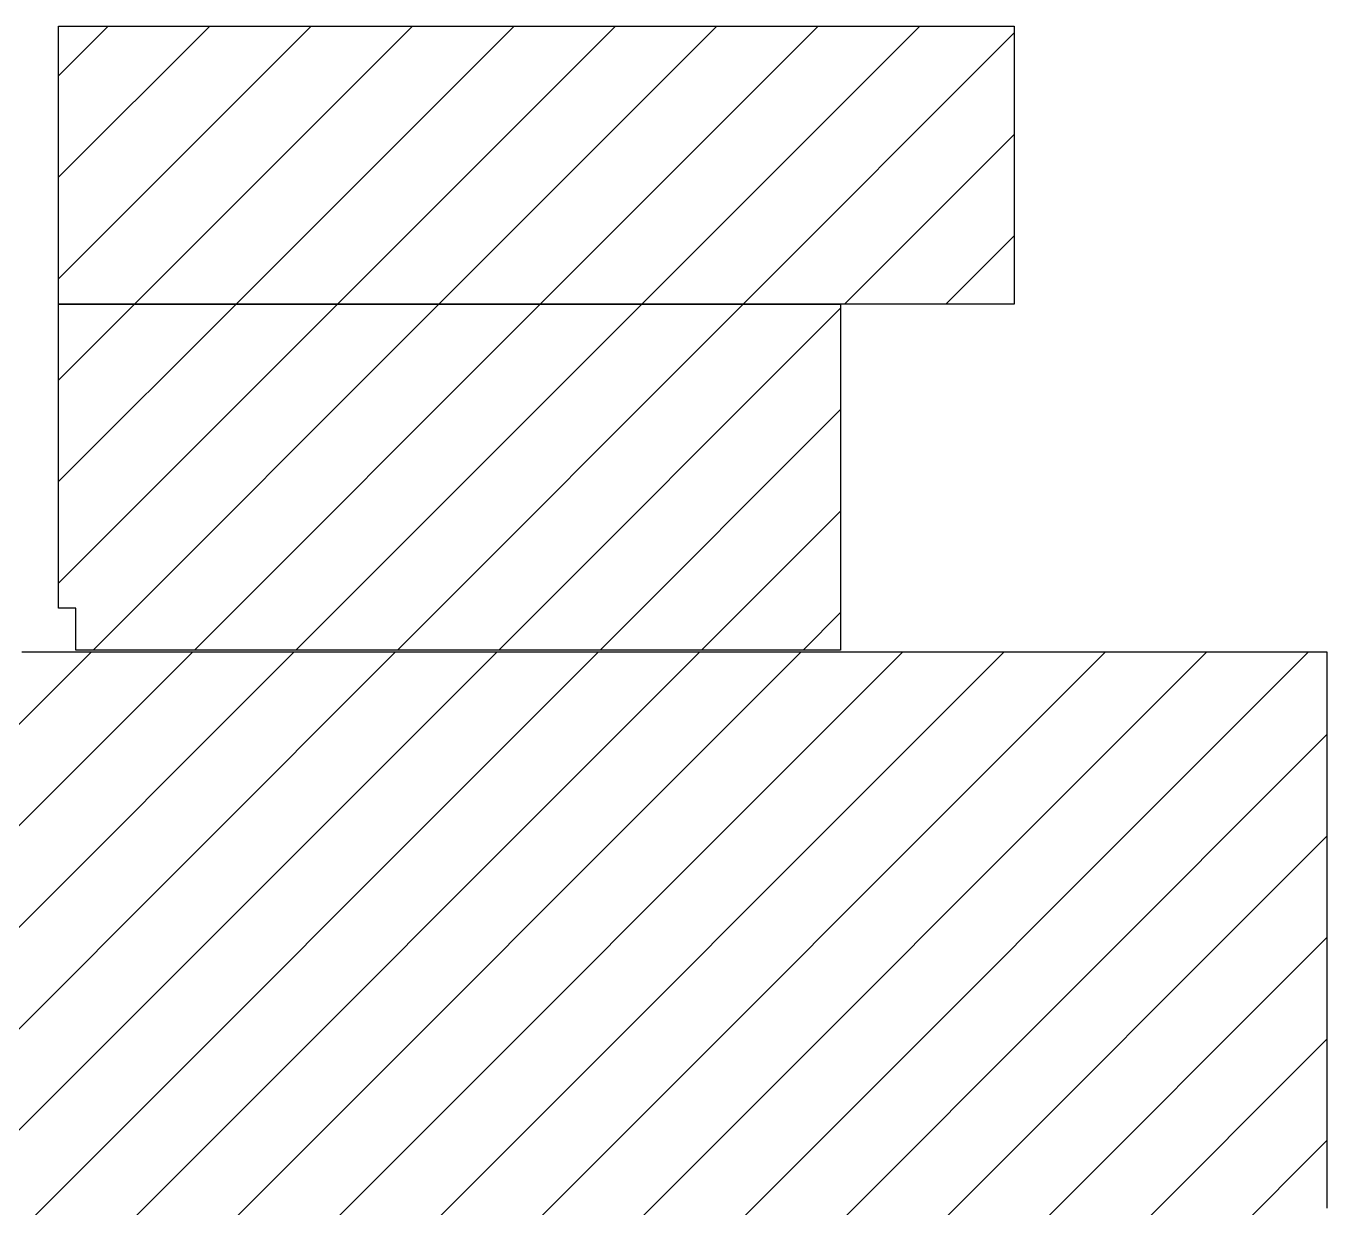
# Model space of a CAD drawing. Header units: millimetres. Extents: x 8 to 412, y 8 to 289.
# Drawn here: x 109.56 to 147, y 183 to 217 of the extents above; entities that cross this region are included whole.
import ezdxf

# ---------------------------------------------------------------- set-up
doc = ezdxf.new("R2010")
doc.units = ezdxf.units.MM
for name, color, linetype in [('BUSHING', 5, 'Continuous'), ('HOUSING', 8, 'Continuous'), ('SECTION', 8, 'Continuous'), ('SHAFT', 3, 'Continuous')]:
    doc.layers.add(name, color=color, linetype=linetype)

msp = doc.modelspace()

# ---------------------------------------------------------------- hatches: boundary and pattern name
at = {"layer": 'SECTION'}
h = msp.add_hatch(dxfattribs=at)
h.set_pattern_fill('ANSI31', color=8, scale=0.65)
h.paths.add_polyline_path([(110.5, 217), (110.68, 217), (110.859, 217), (111.039, 217), (111.219, 217), (111.399, 217), (111.578, 217), (111.758, 217), (111.938, 217), (112.118, 217), (112.297, 217), (112.477, 217), (112.657, 217), (112.837, 217), (113.016, 217), (113.196, 217), (113.376, 217), (113.556, 217), (113.735, 217), (113.915, 217), (114.095, 217), (114.275, 217), (114.454, 217), (114.634, 217), (114.814, 217), (114.993, 217), (115.173, 217), (115.353, 217), (115.533, 217), (115.712, 217), (115.892, 217), (116.072, 217), (116.252, 217), (116.431, 217), (116.611, 217), (116.791, 217), (116.971, 217), (117.15, 217), (117.33, 217), (117.51, 217), (117.69, 217), (117.869, 217), (118.049, 217), (118.229, 217), (118.408, 217), (118.588, 217), (118.768, 217), (118.948, 217), (119.127, 217), (119.307, 217), (119.487, 217), (119.667, 217), (119.846, 217), (120.026, 217), (120.206, 217), (120.386, 217), (120.565, 217), (120.745, 217), (120.925, 217), (121.105, 217), (121.284, 217), (121.464, 217), (121.644, 217), (121.824, 217), (122.003, 217), (122.183, 217), (122.363, 217), (122.542, 217), (122.722, 217), (122.902, 217), (123.082, 217), (123.261, 217), (123.441, 217), (123.621, 217), (123.801, 217), (123.98, 217), (124.16, 217), (124.34, 217), (124.52, 217), (124.699, 217), (124.879, 217), (125.059, 217), (125.239, 217), (125.418, 217), (125.598, 217), (125.778, 217), (125.958, 217), (126.137, 217), (126.317, 217), (126.497, 217), (126.676, 217), (126.856, 217), (127.036, 217), (127.216, 217), (127.395, 217), (127.575, 217), (127.755, 217), (127.935, 217), (128.114, 217), (128.294, 217), (128.474, 217), (128.654, 217), (128.833, 217), (129.013, 217), (129.193, 217), (129.373, 217), (129.552, 217), (129.732, 217), (129.912, 217), (130.092, 217), (130.271, 217), (130.451, 217), (130.631, 217), (130.81, 217), (130.99, 217), (131.17, 217), (131.35, 217), (131.529, 217), (131.709, 217), (131.889, 217), (132.069, 217), (132.248, 217), (132.428, 217), (132.608, 217), (132.788, 217), (132.967, 217), (133.147, 217), (133.327, 217), (133.507, 217), (133.686, 217), (133.866, 217), (134.046, 217), (134.225, 217), (134.405, 217), (134.585, 217), (134.765, 217), (134.944, 217), (135.124, 217), (135.304, 217), (135.484, 217), (135.663, 217), (135.843, 217), (136.023, 217), (136.203, 217), (136.382, 217), (136.562, 217), (136.742, 217), (136.922, 217), (137.101, 217), (137.281, 217), (137.461, 217), (137.641, 217), (137.82, 217), (138, 217), (138, 216.822), (138, 216.644), (138, 216.467), (138, 216.289), (138, 216.111), (138, 215.933), (138, 215.756), (138, 215.578), (138, 215.4), (138, 215.222), (138, 215.044), (138, 214.867), (138, 214.689), (138, 214.511), (138, 214.333), (138, 214.156), (138, 213.978), (138, 213.8), (138, 213.622), (138, 213.444), (138, 213.267), (138, 213.089), (138, 212.911), (138, 212.733), (138, 212.556), (138, 212.378), (138, 212.2), (138, 212.022), (138, 211.844), (138, 211.667), (138, 211.489), (138, 211.311), (138, 211.133), (138, 210.956), (138, 210.778), (138, 210.6), (138, 210.422), (138, 210.244), (138, 210.067), (138, 209.889), (138, 209.711), (138, 209.533), (138, 209.356), (138, 209.178), (138, 209), (137.82, 209), (137.641, 209), (137.461, 209), (137.281, 209), (137.101, 209), (136.922, 209), (136.742, 209), (136.562, 209), (136.382, 209), (136.203, 209), (136.023, 209), (135.843, 209), (135.663, 209), (135.484, 209), (135.304, 209), (135.124, 209), (134.944, 209), (134.765, 209), (134.585, 209), (134.405, 209), (134.225, 209), (134.046, 209), (133.866, 209), (133.686, 209), (133.507, 209), (133.327, 209), (133.147, 209), (132.967, 209), (132.788, 209), (132.608, 209), (132.428, 209), (132.248, 209), (132.069, 209), (131.889, 209), (131.709, 209), (131.529, 209), (131.35, 209), (131.17, 209), (130.99, 209), (130.81, 209), (130.631, 209), (130.451, 209), (130.271, 209), (130.092, 209), (129.912, 209), (129.732, 209), (129.552, 209), (129.373, 209), (129.193, 209), (129.013, 209), (128.833, 209), (128.654, 209), (128.474, 209), (128.294, 209), (128.114, 209), (127.935, 209), (127.755, 209), (127.575, 209), (127.395, 209), (127.216, 209), (127.036, 209), (126.856, 209), (126.676, 209), (126.497, 209), (126.317, 209), (126.137, 209), (125.958, 209), (125.778, 209), (125.598, 209), (125.418, 209), (125.239, 209), (125.059, 209), (124.879, 209), (124.699, 209), (124.52, 209), (124.34, 209), (124.16, 209), (123.98, 209), (123.801, 209), (123.621, 209), (123.441, 209), (123.261, 209), (123.082, 209), (122.902, 209), (122.722, 209), (122.542, 209), (122.363, 209), (122.183, 209), (122.003, 209), (121.824, 209), (121.644, 209), (121.464, 209), (121.284, 209), (121.105, 209), (120.925, 209), (120.745, 209), (120.565, 209), (120.386, 209), (120.206, 209), (120.026, 209), (119.846, 209), (119.667, 209), (119.487, 209), (119.307, 209), (119.127, 209), (118.948, 209), (118.768, 209), (118.588, 209), (118.408, 209), (118.229, 209), (118.049, 209), (117.869, 209), (117.69, 209), (117.51, 209), (117.33, 209), (117.15, 209), (116.971, 209), (116.791, 209), (116.611, 209), (116.431, 209), (116.252, 209), (116.072, 209), (115.892, 209), (115.712, 209), (115.533, 209), (115.353, 209), (115.173, 209), (114.993, 209), (114.814, 209), (114.634, 209), (114.454, 209), (114.275, 209), (114.095, 209), (113.915, 209), (113.735, 209), (113.556, 209), (113.376, 209), (113.196, 209), (113.016, 209), (112.837, 209), (112.657, 209), (112.477, 209), (112.297, 209), (112.118, 209), (111.938, 209), (111.758, 209), (111.578, 209), (111.399, 209), (111.219, 209), (111.039, 209), (110.859, 209), (110.68, 209), (110.5, 209), (110.5, 209.178), (110.5, 209.356), (110.5, 209.533), (110.5, 209.711), (110.5, 209.889), (110.5, 210.067), (110.5, 210.244), (110.5, 210.422), (110.5, 210.6), (110.5, 210.778), (110.5, 210.956), (110.5, 211.133), (110.5, 211.311), (110.5, 211.489), (110.5, 211.667), (110.5, 211.844), (110.5, 212.022), (110.5, 212.2), (110.5, 212.378), (110.5, 212.556), (110.5, 212.733), (110.5, 212.911), (110.5, 213.089), (110.5, 213.267), (110.5, 213.444), (110.5, 213.622), (110.5, 213.8), (110.5, 213.978), (110.5, 214.156), (110.5, 214.333), (110.5, 214.511), (110.5, 214.689), (110.5, 214.867), (110.5, 215.044), (110.5, 215.222), (110.5, 215.4), (110.5, 215.578), (110.5, 215.756), (110.5, 215.933), (110.5, 216.111), (110.5, 216.289), (110.5, 216.467), (110.5, 216.644), (110.5, 216.822)])
h = msp.add_hatch(dxfattribs=at)
h.set_pattern_fill('ANSI31', color=5, scale=0.65)
h.paths.add_polyline_path([(110.5, 209), (110.68, 209), (110.86, 209), (111.04, 209), (111.22, 209), (111.4, 209), (111.58, 209), (111.76, 209), (111.94, 209), (112.12, 209), (112.3, 209), (112.48, 209), (112.66, 209), (112.84, 209), (113.02, 209), (113.2, 209), (113.38, 209), (113.56, 209), (113.74, 209), (113.92, 209), (114.1, 209), (114.28, 209), (114.46, 209), (114.64, 209), (114.82, 209), (115, 209), (115.18, 209), (115.36, 209), (115.54, 209), (115.72, 209), (115.9, 209), (116.08, 209), (116.26, 209), (116.44, 209), (116.62, 209), (116.8, 209), (116.98, 209), (117.16, 209), (117.34, 209), (117.52, 209), (117.7, 209), (117.88, 209), (118.06, 209), (118.24, 209), (118.42, 209), (118.6, 209), (118.78, 209), (118.96, 209), (119.14, 209), (119.32, 209), (119.5, 209), (119.68, 209), (119.86, 209), (120.04, 209), (120.22, 209), (120.4, 209), (120.58, 209), (120.76, 209), (120.94, 209), (121.12, 209), (121.3, 209), (121.48, 209), (121.66, 209), (121.84, 209), (122.02, 209), (122.2, 209), (122.38, 209), (122.56, 209), (122.74, 209), (122.92, 209), (123.1, 209), (123.28, 209), (123.46, 209), (123.64, 209), (123.82, 209), (124, 209), (124.18, 209), (124.36, 209), (124.54, 209), (124.72, 209), (124.9, 209), (125.08, 209), (125.26, 209), (125.44, 209), (125.62, 209), (125.8, 209), (125.98, 209), (126.16, 209), (126.34, 209), (126.52, 209), (126.7, 209), (126.88, 209), (127.06, 209), (127.24, 209), (127.42, 209), (127.6, 209), (127.78, 209), (127.96, 209), (128.14, 209), (128.32, 209), (128.5, 209), (128.68, 209), (128.86, 209), (129.04, 209), (129.22, 209), (129.4, 209), (129.58, 209), (129.76, 209), (129.94, 209), (130.12, 209), (130.3, 209), (130.48, 209), (130.66, 209), (130.84, 209), (131.02, 209), (131.2, 209), (131.38, 209), (131.56, 209), (131.74, 209), (131.92, 209), (132.1, 209), (132.28, 209), (132.46, 209), (132.64, 209), (132.82, 209), (133, 209), (133, 208.822), (133, 208.645), (133, 208.467), (133, 208.289), (133, 208.112), (133, 207.934), (133, 207.756), (133, 207.579), (133, 207.401), (133, 207.223), (133, 207.046), (133, 206.868), (133, 206.69), (133, 206.512), (133, 206.335), (133, 206.157), (133, 205.979), (133, 205.802), (133, 205.624), (133, 205.446), (133, 205.269), (133, 205.091), (133, 204.913), (133, 204.736), (133, 204.558), (133, 204.38), (133, 204.203), (133, 204.025), (133, 203.847), (133, 203.67), (133, 203.492), (133, 203.314), (133, 203.137), (133, 202.959), (133, 202.781), (133, 202.604), (133, 202.426), (133, 202.248), (133, 202.071), (133, 201.893), (133, 201.715), (133, 201.537), (133, 201.36), (133, 201.182), (133, 201.004), (133, 200.827), (133, 200.649), (133, 200.471), (133, 200.294), (133, 200.116), (133, 199.938), (133, 199.761), (133, 199.583), (133, 199.405), (133, 199.228), (133, 199.05), (132.821, 199.05), (132.642, 199.05), (132.463, 199.05), (132.285, 199.05), (132.106, 199.05), (131.927, 199.05), (131.748, 199.05), (131.569, 199.05), (131.39, 199.05), (131.211, 199.05), (131.033, 199.05), (130.854, 199.05), (130.675, 199.05), (130.496, 199.05), (130.317, 199.05), (130.138, 199.05), (129.959, 199.05), (129.78, 199.05), (129.602, 199.05), (129.423, 199.05), (129.244, 199.05), (129.065, 199.05), (128.886, 199.05), (128.707, 199.05), (128.528, 199.05), (128.35, 199.05), (128.171, 199.05), (127.992, 199.05), (127.813, 199.05), (127.634, 199.05), (127.455, 199.05), (127.276, 199.05), (127.098, 199.05), (126.919, 199.05), (126.74, 199.05), (126.561, 199.05), (126.382, 199.05), (126.203, 199.05), (126.024, 199.05), (125.846, 199.05), (125.667, 199.05), (125.488, 199.05), (125.309, 199.05), (125.13, 199.05), (124.951, 199.05), (124.772, 199.05), (124.593, 199.05), (124.415, 199.05), (124.236, 199.05), (124.057, 199.05), (123.878, 199.05), (123.699, 199.05), (123.52, 199.05), (123.341, 199.05), (123.163, 199.05), (122.984, 199.05), (122.805, 199.05), (122.626, 199.05), (122.447, 199.05), (122.268, 199.05), (122.089, 199.05), (121.911, 199.05), (121.732, 199.05), (121.553, 199.05), (121.374, 199.05), (121.195, 199.05), (121.016, 199.05), (120.837, 199.05), (120.659, 199.05), (120.48, 199.05), (120.301, 199.05), (120.122, 199.05), (119.943, 199.05), (119.764, 199.05), (119.585, 199.05), (119.407, 199.05), (119.228, 199.05), (119.049, 199.05), (118.87, 199.05), (118.691, 199.05), (118.512, 199.05), (118.333, 199.05), (118.154, 199.05), (117.976, 199.05), (117.797, 199.05), (117.618, 199.05), (117.439, 199.05), (117.26, 199.05), (117.081, 199.05), (116.902, 199.05), (116.724, 199.05), (116.545, 199.05), (116.366, 199.05), (116.187, 199.05), (116.008, 199.05), (115.829, 199.05), (115.65, 199.05), (115.472, 199.05), (115.293, 199.05), (115.114, 199.05), (114.935, 199.05), (114.756, 199.05), (114.577, 199.05), (114.398, 199.05), (114.22, 199.05), (114.041, 199.05), (113.862, 199.05), (113.683, 199.05), (113.504, 199.05), (113.325, 199.05), (113.146, 199.05), (112.967, 199.05), (112.789, 199.05), (112.61, 199.05), (112.431, 199.05), (112.252, 199.05), (112.073, 199.05), (111.894, 199.05), (111.715, 199.05), (111.537, 199.05), (111.358, 199.05), (111.179, 199.05), (111, 199.05), (111, 199.221), (111, 199.393), (111, 199.564), (111, 199.736), (111, 199.907), (111, 200.079), (111, 200.25), (110.833, 200.25), (110.667, 200.25), (110.5, 200.25), (110.5, 200.429), (110.5, 200.607), (110.5, 200.786), (110.5, 200.964), (110.5, 201.143), (110.5, 201.321), (110.5, 201.5), (110.5, 201.679), (110.5, 201.857), (110.5, 202.036), (110.5, 202.214), (110.5, 202.393), (110.5, 202.571), (110.5, 202.75), (110.5, 202.929), (110.5, 203.107), (110.5, 203.286), (110.5, 203.464), (110.5, 203.643), (110.5, 203.821), (110.5, 204), (110.5, 204.179), (110.5, 204.357), (110.5, 204.536), (110.5, 204.714), (110.5, 204.893), (110.5, 205.071), (110.5, 205.25), (110.5, 205.429), (110.5, 205.607), (110.5, 205.786), (110.5, 205.964), (110.5, 206.143), (110.5, 206.321), (110.5, 206.5), (110.5, 206.679), (110.5, 206.857), (110.5, 207.036), (110.5, 207.214), (110.5, 207.393), (110.5, 207.571), (110.5, 207.75), (110.5, 207.929), (110.5, 208.107), (110.5, 208.286), (110.5, 208.464), (110.5, 208.643), (110.5, 208.821)])
h = msp.add_hatch(dxfattribs=at)
h.set_pattern_fill('ANSI31', color=3, scale=0.65)
h.paths.add_polyline_path([(69, 199), (69.18, 199), (69.359, 199), (69.539, 199), (69.719, 199), (69.899, 199), (70.078, 199), (70.258, 199), (70.438, 199), (70.618, 199), (70.797, 199), (70.977, 199), (71.157, 199), (71.336, 199), (71.516, 199), (71.696, 199), (71.876, 199), (72.055, 199), (72.235, 199), (72.415, 199), (72.594, 199), (72.774, 199), (72.954, 199), (73.134, 199), (73.313, 199), (73.493, 199), (73.673, 199), (73.853, 199), (74.032, 199), (74.212, 199), (74.392, 199), (74.571, 199), (74.751, 199), (74.931, 199), (75.111, 199), (75.29, 199), (75.47, 199), (75.65, 199), (75.829, 199), (76.009, 199), (76.189, 199), (76.369, 199), (76.548, 199), (76.728, 199), (76.908, 199), (77.088, 199), (77.267, 199), (77.447, 199), (77.627, 199), (77.806, 199), (77.986, 199), (78.166, 199), (78.346, 199), (78.525, 199), (78.705, 199), (78.885, 199), (79.065, 199), (79.244, 199), (79.424, 199), (79.604, 199), (79.783, 199), (79.963, 199), (80.143, 199), (80.323, 199), (80.502, 199), (80.682, 199), (80.862, 199), (81.041, 199), (81.221, 199), (81.401, 199), (81.581, 199), (81.76, 199), (81.94, 199), (82.12, 199), (82.3, 199), (82.479, 199), (82.659, 199), (82.839, 199), (83.018, 199), (83.198, 199), (83.378, 199), (83.558, 199), (83.737, 199), (83.917, 199), (84.097, 199), (84.276, 199), (84.456, 199), (84.636, 199), (84.816, 199), (84.995, 199), (85.175, 199), (85.355, 199), (85.535, 199), (85.714, 199), (85.894, 199), (86.074, 199), (86.253, 199), (86.433, 199), (86.613, 199), (86.793, 199), (86.972, 199), (87.152, 199), (87.332, 199), (87.512, 199), (87.691, 199), (87.871, 199), (88.051, 199), (88.23, 199), (88.41, 199), (88.59, 199), (88.77, 199), (88.949, 199), (89.129, 199), (89.309, 199), (89.488, 199), (89.668, 199), (89.848, 199), (90.028, 199), (90.207, 199), (90.387, 199), (90.567, 199), (90.747, 199), (90.926, 199), (91.106, 199), (91.286, 199), (91.465, 199), (91.645, 199), (91.825, 199), (92.005, 199), (92.184, 199), (92.364, 199), (92.544, 199), (92.724, 199), (92.903, 199), (93.083, 199), (93.263, 199), (93.442, 199), (93.622, 199), (93.802, 199), (93.982, 199), (94.161, 199), (94.341, 199), (94.521, 199), (94.7, 199), (94.88, 199), (95.06, 199), (95.24, 199), (95.419, 199), (95.599, 199), (95.779, 199), (95.959, 199), (96.138, 199), (96.318, 199), (96.498, 199), (96.677, 199), (96.857, 199), (97.037, 199), (97.217, 199), (97.396, 199), (97.576, 199), (97.756, 199), (97.935, 199), (98.115, 199), (98.295, 199), (98.475, 199), (98.654, 199), (98.834, 199), (99.014, 199), (99.194, 199), (99.373, 199), (99.553, 199), (99.733, 199), (99.912, 199), (100.092, 199), (100.272, 199), (100.452, 199), (100.631, 199), (100.811, 199), (100.991, 199), (101.171, 199), (101.35, 199), (101.53, 199), (101.71, 199), (101.889, 199), (102.069, 199), (102.249, 199), (102.429, 199), (102.608, 199), (102.788, 199), (102.968, 199), (103.147, 199), (103.327, 199), (103.507, 199), (103.687, 199), (103.866, 199), (104.046, 199), (104.226, 199), (104.406, 199), (104.585, 199), (104.765, 199), (104.945, 199), (105.124, 199), (105.304, 199), (105.484, 199), (105.664, 199), (105.843, 199), (106.023, 199), (106.203, 199), (106.382, 199), (106.562, 199), (106.742, 199), (106.922, 199), (107.101, 199), (107.281, 199), (107.461, 199), (107.641, 199), (107.82, 199), (108, 199), (108.18, 199), (108.359, 199), (108.539, 199), (108.719, 199), (108.899, 199), (109.078, 199), (109.258, 199), (109.438, 199), (109.618, 199), (109.797, 199), (109.977, 199), (110.157, 199), (110.336, 199), (110.516, 199), (110.696, 199), (110.876, 199), (111.055, 199), (111.235, 199), (111.415, 199), (111.594, 199), (111.774, 199), (111.954, 199), (112.134, 199), (112.313, 199), (112.493, 199), (112.673, 199), (112.853, 199), (113.032, 199), (113.212, 199), (113.392, 199), (113.571, 199), (113.751, 199), (113.931, 199), (114.111, 199), (114.29, 199), (114.47, 199), (114.65, 199), (114.829, 199), (115.009, 199), (115.189, 199), (115.369, 199), (115.548, 199), (115.728, 199), (115.908, 199), (116.088, 199), (116.267, 199), (116.447, 199), (116.627, 199), (116.806, 199), (116.986, 199), (117.166, 199), (117.346, 199), (117.525, 199), (117.705, 199), (117.885, 199), (118.065, 199), (118.244, 199), (118.424, 199), (118.604, 199), (118.783, 199), (118.963, 199), (119.143, 199), (119.323, 199), (119.502, 199), (119.682, 199), (119.862, 199), (120.041, 199), (120.221, 199), (120.401, 199), (120.581, 199), (120.76, 199), (120.94, 199), (121.12, 199), (121.3, 199), (121.479, 199), (121.659, 199), (121.839, 199), (122.018, 199), (122.198, 199), (122.378, 199), (122.558, 199), (122.737, 199), (122.917, 199), (123.097, 199), (123.276, 199), (123.456, 199), (123.636, 199), (123.816, 199), (123.995, 199), (124.175, 199), (124.355, 199), (124.535, 199), (124.714, 199), (124.894, 199), (125.074, 199), (125.253, 199), (125.433, 199), (125.613, 199), (125.793, 199), (125.972, 199), (126.152, 199), (126.332, 199), (126.512, 199), (126.691, 199), (126.871, 199), (127.051, 199), (127.23, 199), (127.41, 199), (127.59, 199), (127.77, 199), (127.949, 199), (128.129, 199), (128.309, 199), (128.488, 199), (128.668, 199), (128.848, 199), (129.028, 199), (129.207, 199), (129.387, 199), (129.567, 199), (129.747, 199), (129.926, 199), (130.106, 199), (130.286, 199), (130.465, 199), (130.645, 199), (130.825, 199), (131.005, 199), (131.184, 199), (131.364, 199), (131.544, 199), (131.724, 199), (131.903, 199), (132.083, 199), (132.263, 199), (132.442, 199), (132.622, 199), (132.802, 199), (132.982, 199), (133.161, 199), (133.341, 199), (133.521, 199), (133.7, 199), (133.88, 199), (134.06, 199), (134.24, 199), (134.419, 199), (134.599, 199), (134.779, 199), (134.959, 199), (135.138, 199), (135.318, 199), (135.498, 199), (135.677, 199), (135.857, 199), (136.037, 199), (136.217, 199), (136.396, 199), (136.576, 199), (136.756, 199), (136.935, 199), (137.115, 199), (137.295, 199), (137.475, 199), (137.654, 199), (137.834, 199), (138.014, 199), (138.194, 199), (138.373, 199), (138.553, 199), (138.733, 199), (138.912, 199), (139.092, 199), (139.272, 199), (139.452, 199), (139.631, 199), (139.811, 199), (139.991, 199), (140.171, 199), (140.35, 199), (140.53, 199), (140.71, 199), (140.889, 199), (141.069, 199), (141.249, 199), (141.429, 199), (141.608, 199), (141.788, 199), (141.968, 199), (142.147, 199), (142.327, 199), (142.507, 199), (142.687, 199), (142.866, 199), (143.046, 199), (143.226, 199), (143.406, 199), (143.585, 199), (143.765, 199), (143.945, 199), (144.124, 199), (144.304, 199), (144.484, 199), (144.664, 199), (144.843, 199), (145.023, 199), (145.203, 199), (145.382, 199), (145.562, 199), (145.742, 199), (145.922, 199), (146.101, 199), (146.281, 199), (146.461, 199), (146.641, 199), (146.82, 199), (147, 199), (147, 198.82), (147, 198.64), (147, 198.46), (147, 198.281), (147, 198.101), (147, 197.921), (147, 197.741), (147, 197.561), (147, 197.381), (147, 197.201), (147, 197.022), (147, 196.842), (147, 196.662), (147, 196.482), (147, 196.302), (147, 196.122), (147, 195.942), (147, 195.763), (147, 195.583), (147, 195.403), (147, 195.223), (147, 195.043), (147, 194.863), (147, 194.683), (147, 194.504), (147, 194.324), (147, 194.144), (147, 193.964), (147, 193.784), (147, 193.604), (147, 193.424), (147, 193.245), (147, 193.065), (147, 192.885), (147, 192.705), (147, 192.525), (147, 192.345), (147, 192.165), (147, 191.986), (147, 191.806), (147, 191.626), (147, 191.446), (147, 191.266), (147, 191.086), (147, 190.906), (147, 190.727), (147, 190.547), (147, 190.367), (147, 190.187), (147, 190.007), (147, 189.827), (147, 189.647), (147, 189.468), (147, 189.288), (147, 189.108), (147, 188.928), (147, 188.748), (147, 188.568), (147, 188.388), (147, 188.209), (147, 188.029), (147, 187.849), (147, 187.669), (147, 187.489), (147, 187.309), (147, 187.129), (147, 186.95), (147, 186.77), (147, 186.59), (147, 186.41), (147, 186.23), (147, 186.05), (147, 185.871), (147, 185.691), (147, 185.511), (147, 185.331), (147, 185.151), (147, 184.971), (147, 184.791), (147, 184.612), (147, 184.432), (147, 184.252), (147, 184.072), (147, 183.892), (147, 183.712), (147, 183.532), (147, 183.353), (147, 183.173), (147, 182.993), (147, 182.813), (147, 182.633), (147, 182.453), (147, 182.273), (147, 182.094), (147, 181.914), (147, 181.734), (147, 181.554), (147, 181.374), (147, 181.194), (147, 181.014), (147, 180.835), (147, 180.655), (147, 180.475), (147, 180.295), (147, 180.115), (147, 179.935), (147, 179.755), (147, 179.576), (147, 179.396), (147, 179.216), (147, 179.036), (147, 178.856), (147, 178.676), (147, 178.496), (147, 178.317), (147, 178.137), (147, 177.957), (147, 177.777), (147, 177.597), (147, 177.417), (147, 177.237), (147, 177.058), (147, 176.878), (147, 176.698), (147, 176.518), (147, 176.338), (147, 176.158), (147, 175.978), (147, 175.799), (147, 175.619), (147, 175.439), (147, 175.259), (147, 175.079), (147, 174.899), (147, 174.719), (147, 174.54), (147, 174.36), (147, 174.18), (147, 174), (147, 173.82), (147, 173.64), (147, 173.46), (147, 173.281), (147, 173.101), (147, 172.921), (147, 172.741), (147, 172.561), (147, 172.381), (147, 172.201), (147, 172.022), (147, 171.842), (147, 171.662), (147, 171.482), (147, 171.302), (147, 171.122), (147, 170.942), (147, 170.763), (147, 170.583), (147, 170.403), (147, 170.223), (147, 170.043), (147, 169.863), (147, 169.683), (147, 169.504), (147, 169.324), (147, 169.144), (147, 168.964), (147, 168.784), (147, 168.604), (147, 168.424), (147, 168.245), (147, 168.065), (147, 167.885), (147, 167.705), (147, 167.525), (147, 167.345), (147, 167.165), (147, 166.986), (147, 166.806), (147, 166.626), (147, 166.446), (147, 166.266), (147, 166.086), (147, 165.906), (147, 165.727), (147, 165.547), (147, 165.367), (147, 165.187), (147, 165.007), (147, 164.827), (147, 164.647), (147, 164.468), (147, 164.288), (147, 164.108), (147, 163.928), (147, 163.748), (147, 163.568), (147, 163.388), (147, 163.209), (147, 163.029), (147, 162.849), (147, 162.669), (147, 162.489), (147, 162.309), (147, 162.129), (147, 161.95), (147, 161.77), (147, 161.59), (147, 161.41), (147, 161.23), (147, 161.05), (147, 160.871), (147, 160.691), (147, 160.511), (147, 160.331), (147, 160.151), (147, 159.971), (147, 159.791), (147, 159.612), (147, 159.432), (147, 159.252), (147, 159.072), (147, 158.892), (147, 158.712), (147, 158.532), (147, 158.353), (147, 158.173), (147, 157.993), (147, 157.813), (147, 157.633), (147, 157.453), (147, 157.273), (147, 157.094), (147, 156.914), (147, 156.734), (147, 156.554), (147, 156.374), (147, 156.194), (147, 156.014), (147, 155.835), (147, 155.655), (147, 155.475), (147, 155.295), (147, 155.115), (147, 154.935), (147, 154.755), (147, 154.576), (147, 154.396), (147, 154.216), (147, 154.036), (147, 153.856), (147, 153.676), (147, 153.496), (147, 153.317), (147, 153.137), (147, 152.957), (147, 152.777), (147, 152.597), (147, 152.417), (147, 152.237), (147, 152.058), (147, 151.878), (147, 151.698), (147, 151.518), (147, 151.338), (147, 151.158), (147, 150.978), (147, 150.799), (147, 150.619), (147, 150.439), (147, 150.259), (147, 150.079), (147, 149.899), (147, 149.719), (147, 149.54), (147, 149.36), (147, 149.18), (147, 149), (146.82, 149), (146.641, 149), (146.461, 149), (146.281, 149), (146.101, 149), (145.922, 149), (145.742, 149), (145.562, 149), (145.382, 149), (145.203, 149), (145.023, 149), (144.843, 149), (144.664, 149), (144.484, 149), (144.304, 149), (144.124, 149), (143.945, 149), (143.765, 149), (143.585, 149), (143.406, 149), (143.226, 149), (143.046, 149), (142.866, 149), (142.687, 149), (142.507, 149), (142.327, 149), (142.147, 149), (141.968, 149), (141.788, 149), (141.608, 149), (141.429, 149), (141.249, 149), (141.069, 149), (140.889, 149), (140.71, 149), (140.53, 149), (140.35, 149), (140.171, 149), (139.991, 149), (139.811, 149), (139.631, 149), (139.452, 149), (139.272, 149), (139.092, 149), (138.912, 149), (138.733, 149), (138.553, 149), (138.373, 149), (138.194, 149), (138.014, 149), (137.834, 149), (137.654, 149), (137.475, 149), (137.295, 149), (137.115, 149), (136.935, 149), (136.756, 149), (136.576, 149), (136.396, 149), (136.217, 149), (136.037, 149), (135.857, 149), (135.677, 149), (135.498, 149), (135.318, 149), (135.138, 149), (134.959, 149), (134.779, 149), (134.599, 149), (134.419, 149), (134.24, 149), (134.06, 149), (133.88, 149), (133.7, 149), (133.521, 149), (133.341, 149), (133.161, 149), (132.982, 149), (132.802, 149), (132.622, 149), (132.442, 149), (132.263, 149), (132.083, 149), (131.903, 149), (131.724, 149), (131.544, 149), (131.364, 149), (131.184, 149), (131.005, 149), (130.825, 149), (130.645, 149), (130.465, 149), (130.286, 149), (130.106, 149), (129.926, 149), (129.747, 149), (129.567, 149), (129.387, 149), (129.207, 149), (129.028, 149), (128.848, 149), (128.668, 149), (128.488, 149), (128.309, 149), (128.129, 149), (127.949, 149), (127.77, 149), (127.59, 149), (127.41, 149), (127.23, 149), (127.051, 149), (126.871, 149), (126.691, 149), (126.512, 149), (126.332, 149), (126.152, 149), (125.972, 149), (125.793, 149), (125.613, 149), (125.433, 149), (125.253, 149), (125.074, 149), (124.894, 149), (124.714, 149), (124.535, 149), (124.355, 149), (124.175, 149), (123.995, 149), (123.816, 149), (123.636, 149), (123.456, 149), (123.276, 149), (123.097, 149), (122.917, 149), (122.737, 149), (122.558, 149), (122.378, 149), (122.198, 149), (122.018, 149), (121.839, 149), (121.659, 149), (121.479, 149), (121.3, 149), (121.12, 149), (120.94, 149), (120.76, 149), (120.581, 149), (120.401, 149), (120.221, 149), (120.041, 149), (119.862, 149), (119.682, 149), (119.502, 149), (119.323, 149), (119.143, 149), (118.963, 149), (118.783, 149), (118.604, 149), (118.424, 149), (118.244, 149), (118.065, 149), (117.885, 149), (117.705, 149), (117.525, 149), (117.346, 149), (117.166, 149), (116.986, 149), (116.806, 149), (116.627, 149), (116.447, 149), (116.267, 149), (116.088, 149), (115.908, 149), (115.728, 149), (115.548, 149), (115.369, 149), (115.189, 149), (115.009, 149), (114.829, 149), (114.65, 149), (114.47, 149), (114.29, 149), (114.111, 149), (113.931, 149), (113.751, 149), (113.571, 149), (113.392, 149), (113.212, 149), (113.032, 149), (112.853, 149), (112.673, 149), (112.493, 149), (112.313, 149), (112.134, 149), (111.954, 149), (111.774, 149), (111.594, 149), (111.415, 149), (111.235, 149), (111.055, 149), (110.876, 149), (110.696, 149), (110.516, 149), (110.336, 149), (110.157, 149), (109.977, 149), (109.797, 149), (109.618, 149), (109.438, 149), (109.258, 149), (109.078, 149), (108.899, 149), (108.719, 149), (108.539, 149), (108.359, 149), (108.18, 149), (108, 149), (107.82, 149), (107.641, 149), (107.461, 149), (107.281, 149), (107.101, 149), (106.922, 149), (106.742, 149), (106.562, 149), (106.382, 149), (106.203, 149), (106.023, 149), (105.843, 149), (105.664, 149), (105.484, 149), (105.304, 149), (105.124, 149), (104.945, 149), (104.765, 149), (104.585, 149), (104.406, 149), (104.226, 149), (104.046, 149), (103.866, 149), (103.687, 149), (103.507, 149), (103.327, 149), (103.147, 149), (102.968, 149), (102.788, 149), (102.608, 149), (102.429, 149), (102.249, 149), (102.069, 149), (101.889, 149), (101.71, 149), (101.53, 149), (101.35, 149), (101.171, 149), (100.991, 149), (100.811, 149), (100.631, 149), (100.452, 149), (100.272, 149), (100.092, 149), (99.912, 149), (99.733, 149), (99.553, 149), (99.373, 149), (99.194, 149), (99.014, 149), (98.834, 149), (98.654, 149), (98.475, 149), (98.295, 149), (98.115, 149), (97.935, 149), (97.756, 149), (97.576, 149), (97.396, 149), (97.217, 149), (97.037, 149), (96.857, 149), (96.677, 149), (96.498, 149), (96.318, 149), (96.138, 149), (95.959, 149), (95.779, 149), (95.599, 149), (95.419, 149), (95.24, 149), (95.06, 149), (94.88, 149), (94.7, 149), (94.521, 149), (94.341, 149), (94.161, 149), (93.982, 149), (93.802, 149), (93.622, 149), (93.442, 149), (93.263, 149), (93.083, 149), (92.903, 149), (92.724, 149), (92.544, 149), (92.364, 149), (92.184, 149), (92.005, 149), (91.825, 149), (91.645, 149), (91.465, 149), (91.286, 149), (91.106, 149), (90.926, 149), (90.747, 149), (90.567, 149), (90.387, 149), (90.207, 149), (90.028, 149), (89.848, 149), (89.668, 149), (89.488, 149), (89.309, 149), (89.129, 149), (88.949, 149), (88.77, 149), (88.59, 149), (88.41, 149), (88.23, 149), (88.051, 149), (87.871, 149), (87.691, 149), (87.512, 149), (87.332, 149), (87.152, 149), (86.972, 149), (86.793, 149), (86.613, 149), (86.433, 149), (86.253, 149), (86.074, 149), (85.894, 149), (85.714, 149), (85.535, 149), (85.355, 149), (85.175, 149), (84.995, 149), (84.816, 149), (84.636, 149), (84.456, 149), (84.276, 149), (84.097, 149), (83.917, 149), (83.737, 149), (83.558, 149), (83.378, 149), (83.198, 149), (83.018, 149), (82.839, 149), (82.659, 149), (82.479, 149), (82.3, 149), (82.12, 149), (81.94, 149), (81.76, 149), (81.581, 149), (81.401, 149), (81.221, 149), (81.041, 149), (80.862, 149), (80.682, 149), (80.502, 149), (80.323, 149), (80.143, 149), (79.963, 149), (79.783, 149), (79.604, 149), (79.424, 149), (79.244, 149), (79.065, 149), (78.885, 149), (78.705, 149), (78.525, 149), (78.346, 149), (78.166, 149), (77.986, 149), (77.806, 149), (77.627, 149), (77.447, 149), (77.267, 149), (77.088, 149), (76.908, 149), (76.728, 149), (76.548, 149), (76.369, 149), (76.189, 149), (76.009, 149), (75.829, 149), (75.65, 149), (75.47, 149), (75.29, 149), (75.111, 149), (74.931, 149), (74.751, 149), (74.571, 149), (74.392, 149), (74.212, 149), (74.032, 149), (73.853, 149), (73.673, 149), (73.493, 149), (73.313, 149), (73.134, 149), (72.954, 149), (72.774, 149), (72.594, 149), (72.415, 149), (72.235, 149), (72.055, 149), (71.876, 149), (71.696, 149), (71.516, 149), (71.336, 149), (71.157, 149), (70.977, 149), (70.797, 149), (70.618, 149), (70.438, 149), (70.258, 149), (70.078, 149), (69.899, 149), (69.719, 149), (69.539, 149), (69.359, 149), (69.18, 149), (69, 149), (69, 149.18), (69, 149.36), (69, 149.54), (69, 149.719), (69, 149.899), (69, 150.079), (69, 150.259), (69, 150.439), (69, 150.619), (69, 150.799), (69, 150.978), (69, 151.158), (69, 151.338), (69, 151.518), (69, 151.698), (69, 151.878), (69, 152.058), (69, 152.237), (69, 152.417), (69, 152.597), (69, 152.777), (69, 152.957), (69, 153.137), (69, 153.317), (69, 153.496), (69, 153.676), (69, 153.856), (69, 154.036), (69, 154.216), (69, 154.396), (69, 154.576), (69, 154.755), (69, 154.935), (69, 155.115), (69, 155.295), (69, 155.475), (69, 155.655), (69, 155.835), (69, 156.014), (69, 156.194), (69, 156.374), (69, 156.554), (69, 156.734), (69, 156.914), (69, 157.094), (69, 157.273), (69, 157.453), (69, 157.633), (69, 157.813), (69, 157.993), (69, 158.173), (69, 158.353), (69, 158.532), (69, 158.712), (69, 158.892), (69, 159.072), (69, 159.252), (69, 159.432), (69, 159.612), (69, 159.791), (69, 159.971), (69, 160.151), (69, 160.331), (69, 160.511), (69, 160.691), (69, 160.871), (69, 161.05), (69, 161.23), (69, 161.41), (69, 161.59), (69, 161.77), (69, 161.95), (69, 162.129), (69, 162.309), (69, 162.489), (69, 162.669), (69, 162.849), (69, 163.029), (69, 163.209), (69, 163.388), (69, 163.568), (69, 163.748), (69, 163.928), (69, 164.108), (69, 164.288), (69, 164.468), (69, 164.647), (69, 164.827), (69, 165.007), (69, 165.187), (69, 165.367), (69, 165.547), (69, 165.727), (69, 165.906), (69, 166.086), (69, 166.266), (69, 166.446), (69, 166.626), (69, 166.806), (69, 166.986), (69, 167.165), (69, 167.345), (69, 167.525), (69, 167.705), (69, 167.885), (69, 168.065), (69, 168.245), (69, 168.424), (69, 168.604), (69, 168.784), (69, 168.964), (69, 169.144), (69, 169.324), (69, 169.504), (69, 169.683), (69, 169.863), (69, 170.043), (69, 170.223), (69, 170.403), (69, 170.583), (69, 170.763), (69, 170.942), (69, 171.122), (69, 171.302), (69, 171.482), (69, 171.662), (69, 171.842), (69, 172.022), (69, 172.201), (69, 172.381), (69, 172.561), (69, 172.741), (69, 172.921), (69, 173.101), (69, 173.281), (69, 173.46), (69, 173.64), (69, 173.82), (69, 174), (69, 174.18), (69, 174.36), (69, 174.54), (69, 174.719), (69, 174.899), (69, 175.079), (69, 175.259), (69, 175.439), (69, 175.619), (69, 175.799), (69, 175.978), (69, 176.158), (69, 176.338), (69, 176.518), (69, 176.698), (69, 176.878), (69, 177.058), (69, 177.237), (69, 177.417), (69, 177.597), (69, 177.777), (69, 177.957), (69, 178.137), (69, 178.317), (69, 178.496), (69, 178.676), (69, 178.856), (69, 179.036), (69, 179.216), (69, 179.396), (69, 179.576), (69, 179.755), (69, 179.935), (69, 180.115), (69, 180.295), (69, 180.475), (69, 180.655), (69, 180.835), (69, 181.014), (69, 181.194), (69, 181.374), (69, 181.554), (69, 181.734), (69, 181.914), (69, 182.094), (69, 182.273), (69, 182.453), (69, 182.633), (69, 182.813), (69, 182.993), (69, 183.173), (69, 183.353), (69, 183.532), (69, 183.712), (69, 183.892), (69, 184.072), (69, 184.252), (69, 184.432), (69, 184.612), (69, 184.791), (69, 184.971), (69, 185.151), (69, 185.331), (69, 185.511), (69, 185.691), (69, 185.871), (69, 186.05), (69, 186.23), (69, 186.41), (69, 186.59), (69, 186.77), (69, 186.95), (69, 187.129), (69, 187.309), (69, 187.489), (69, 187.669), (69, 187.849), (69, 188.029), (69, 188.209), (69, 188.388), (69, 188.568), (69, 188.748), (69, 188.928), (69, 189.108), (69, 189.288), (69, 189.468), (69, 189.647), (69, 189.827), (69, 190.007), (69, 190.187), (69, 190.367), (69, 190.547), (69, 190.727), (69, 190.906), (69, 191.086), (69, 191.266), (69, 191.446), (69, 191.626), (69, 191.806), (69, 191.986), (69, 192.165), (69, 192.345), (69, 192.525), (69, 192.705), (69, 192.885), (69, 193.065), (69, 193.245), (69, 193.424), (69, 193.604), (69, 193.784), (69, 193.964), (69, 194.144), (69, 194.324), (69, 194.504), (69, 194.683), (69, 194.863), (69, 195.043), (69, 195.223), (69, 195.403), (69, 195.583), (69, 195.763), (69, 195.942), (69, 196.122), (69, 196.302), (69, 196.482), (69, 196.662), (69, 196.842), (69, 197.022), (69, 197.201), (69, 197.381), (69, 197.561), (69, 197.741), (69, 197.921), (69, 198.101), (69, 198.281), (69, 198.46), (69, 198.64), (69, 198.82)])

# ---------------------------------------------------------------- linework, layer by layer
at = {"layer": 'BUSHING'}
msp.add_lwpolyline([(110.5, 209), (110.68, 209), (110.86, 209), (111.04, 209), (111.22, 209), (111.4, 209), (111.58, 209), (111.76, 209), (111.94, 209), (112.12, 209), (112.3, 209), (112.48, 209), (112.66, 209), (112.84, 209), (113.02, 209), (113.2, 209), (113.38, 209), (113.56, 209), (113.74, 209), (113.92, 209), (114.1, 209), (114.28, 209), (114.46, 209), (114.64, 209), (114.82, 209), (115, 209), (115.18, 209), (115.36, 209), (115.54, 209), (115.72, 209), (115.9, 209), (116.08, 209), (116.26, 209), (116.44, 209), (116.62, 209), (116.8, 209), (116.98, 209), (117.16, 209), (117.34, 209), (117.52, 209), (117.7, 209), (117.88, 209), (118.06, 209), (118.24, 209), (118.42, 209), (118.6, 209), (118.78, 209), (118.96, 209), (119.14, 209), (119.32, 209), (119.5, 209), (119.68, 209), (119.86, 209), (120.04, 209), (120.22, 209), (120.4, 209), (120.58, 209), (120.76, 209), (120.94, 209), (121.12, 209), (121.3, 209), (121.48, 209), (121.66, 209), (121.84, 209), (122.02, 209), (122.2, 209), (122.38, 209), (122.56, 209), (122.74, 209), (122.92, 209), (123.1, 209), (123.28, 209), (123.46, 209), (123.64, 209), (123.82, 209), (124, 209), (124.18, 209), (124.36, 209), (124.54, 209), (124.72, 209), (124.9, 209), (125.08, 209), (125.26, 209), (125.44, 209), (125.62, 209), (125.8, 209), (125.98, 209), (126.16, 209), (126.34, 209), (126.52, 209), (126.7, 209), (126.88, 209), (127.06, 209), (127.24, 209), (127.42, 209), (127.6, 209), (127.78, 209), (127.96, 209), (128.14, 209), (128.32, 209), (128.5, 209), (128.68, 209), (128.86, 209), (129.04, 209), (129.22, 209), (129.4, 209), (129.58, 209), (129.76, 209), (129.94, 209), (130.12, 209), (130.3, 209), (130.48, 209), (130.66, 209), (130.84, 209), (131.02, 209), (131.2, 209), (131.38, 209), (131.56, 209), (131.74, 209), (131.92, 209), (132.1, 209), (132.28, 209), (132.46, 209), (132.64, 209), (132.82, 209), (133, 209), (133, 208.822), (133, 208.645), (133, 208.467), (133, 208.289), (133, 208.112), (133, 207.934), (133, 207.756), (133, 207.579), (133, 207.401), (133, 207.223), (133, 207.046), (133, 206.868), (133, 206.69), (133, 206.512), (133, 206.335), (133, 206.157), (133, 205.979), (133, 205.802), (133, 205.624), (133, 205.446), (133, 205.269), (133, 205.091), (133, 204.913), (133, 204.736), (133, 204.558), (133, 204.38), (133, 204.203), (133, 204.025), (133, 203.847), (133, 203.67), (133, 203.492), (133, 203.314), (133, 203.137), (133, 202.959), (133, 202.781), (133, 202.604), (133, 202.426), (133, 202.248), (133, 202.071), (133, 201.893), (133, 201.715), (133, 201.537), (133, 201.36), (133, 201.182), (133, 201.004), (133, 200.827), (133, 200.649), (133, 200.471), (133, 200.294), (133, 200.116), (133, 199.938), (133, 199.761), (133, 199.583), (133, 199.405), (133, 199.228), (133, 199.05), (132.821, 199.05), (132.642, 199.05), (132.463, 199.05), (132.285, 199.05), (132.106, 199.05), (131.927, 199.05), (131.748, 199.05), (131.569, 199.05), (131.39, 199.05), (131.211, 199.05), (131.033, 199.05), (130.854, 199.05), (130.675, 199.05), (130.496, 199.05), (130.317, 199.05), (130.138, 199.05), (129.959, 199.05), (129.78, 199.05), (129.602, 199.05), (129.423, 199.05), (129.244, 199.05), (129.065, 199.05), (128.886, 199.05), (128.707, 199.05), (128.528, 199.05), (128.35, 199.05), (128.171, 199.05), (127.992, 199.05), (127.813, 199.05), (127.634, 199.05), (127.455, 199.05), (127.276, 199.05), (127.098, 199.05), (126.919, 199.05), (126.74, 199.05), (126.561, 199.05), (126.382, 199.05), (126.203, 199.05), (126.024, 199.05), (125.846, 199.05), (125.667, 199.05), (125.488, 199.05), (125.309, 199.05), (125.13, 199.05), (124.951, 199.05), (124.772, 199.05), (124.593, 199.05), (124.415, 199.05), (124.236, 199.05), (124.057, 199.05), (123.878, 199.05), (123.699, 199.05), (123.52, 199.05), (123.341, 199.05), (123.163, 199.05), (122.984, 199.05), (122.805, 199.05), (122.626, 199.05), (122.447, 199.05), (122.268, 199.05), (122.089, 199.05), (121.911, 199.05), (121.732, 199.05), (121.553, 199.05), (121.374, 199.05), (121.195, 199.05), (121.016, 199.05), (120.837, 199.05), (120.659, 199.05), (120.48, 199.05), (120.301, 199.05), (120.122, 199.05), (119.943, 199.05), (119.764, 199.05), (119.585, 199.05), (119.407, 199.05), (119.228, 199.05), (119.049, 199.05), (118.87, 199.05), (118.691, 199.05), (118.512, 199.05), (118.333, 199.05), (118.154, 199.05), (117.976, 199.05), (117.797, 199.05), (117.618, 199.05), (117.439, 199.05), (117.26, 199.05), (117.081, 199.05), (116.902, 199.05), (116.724, 199.05), (116.545, 199.05), (116.366, 199.05), (116.187, 199.05), (116.008, 199.05), (115.829, 199.05), (115.65, 199.05), (115.472, 199.05), (115.293, 199.05), (115.114, 199.05), (114.935, 199.05), (114.756, 199.05), (114.577, 199.05), (114.398, 199.05), (114.22, 199.05), (114.041, 199.05), (113.862, 199.05), (113.683, 199.05), (113.504, 199.05), (113.325, 199.05), (113.146, 199.05), (112.967, 199.05), (112.789, 199.05), (112.61, 199.05), (112.431, 199.05), (112.252, 199.05), (112.073, 199.05), (111.894, 199.05), (111.715, 199.05), (111.537, 199.05), (111.358, 199.05), (111.179, 199.05), (111, 199.05), (111, 199.221), (111, 199.393), (111, 199.564), (111, 199.736), (111, 199.907), (111, 200.079), (111, 200.25), (110.833, 200.25), (110.667, 200.25), (110.5, 200.25), (110.5, 200.429), (110.5, 200.607), (110.5, 200.786), (110.5, 200.964), (110.5, 201.143), (110.5, 201.321), (110.5, 201.5), (110.5, 201.679), (110.5, 201.857), (110.5, 202.036), (110.5, 202.214), (110.5, 202.393), (110.5, 202.571), (110.5, 202.75), (110.5, 202.929), (110.5, 203.107), (110.5, 203.286), (110.5, 203.464), (110.5, 203.643), (110.5, 203.821), (110.5, 204), (110.5, 204.179), (110.5, 204.357), (110.5, 204.536), (110.5, 204.714), (110.5, 204.893), (110.5, 205.071), (110.5, 205.25), (110.5, 205.429), (110.5, 205.607), (110.5, 205.786), (110.5, 205.964), (110.5, 206.143), (110.5, 206.321), (110.5, 206.5), (110.5, 206.679), (110.5, 206.857), (110.5, 207.036), (110.5, 207.214), (110.5, 207.393), (110.5, 207.571), (110.5, 207.75), (110.5, 207.929), (110.5, 208.107), (110.5, 208.286), (110.5, 208.464), (110.5, 208.643), (110.5, 208.821)], close=True, dxfattribs=at)
at = {"layer": 'HOUSING'}
msp.add_lwpolyline([(110.5, 217), (110.68, 217), (110.859, 217), (111.039, 217), (111.219, 217), (111.399, 217), (111.578, 217), (111.758, 217), (111.938, 217), (112.118, 217), (112.297, 217), (112.477, 217), (112.657, 217), (112.837, 217), (113.016, 217), (113.196, 217), (113.376, 217), (113.556, 217), (113.735, 217), (113.915, 217), (114.095, 217), (114.275, 217), (114.454, 217), (114.634, 217), (114.814, 217), (114.993, 217), (115.173, 217), (115.353, 217), (115.533, 217), (115.712, 217), (115.892, 217), (116.072, 217), (116.252, 217), (116.431, 217), (116.611, 217), (116.791, 217), (116.971, 217), (117.15, 217), (117.33, 217), (117.51, 217), (117.69, 217), (117.869, 217), (118.049, 217), (118.229, 217), (118.408, 217), (118.588, 217), (118.768, 217), (118.948, 217), (119.127, 217), (119.307, 217), (119.487, 217), (119.667, 217), (119.846, 217), (120.026, 217), (120.206, 217), (120.386, 217), (120.565, 217), (120.745, 217), (120.925, 217), (121.105, 217), (121.284, 217), (121.464, 217), (121.644, 217), (121.824, 217), (122.003, 217), (122.183, 217), (122.363, 217), (122.542, 217), (122.722, 217), (122.902, 217), (123.082, 217), (123.261, 217), (123.441, 217), (123.621, 217), (123.801, 217), (123.98, 217), (124.16, 217), (124.34, 217), (124.52, 217), (124.699, 217), (124.879, 217), (125.059, 217), (125.239, 217), (125.418, 217), (125.598, 217), (125.778, 217), (125.958, 217), (126.137, 217), (126.317, 217), (126.497, 217), (126.676, 217), (126.856, 217), (127.036, 217), (127.216, 217), (127.395, 217), (127.575, 217), (127.755, 217), (127.935, 217), (128.114, 217), (128.294, 217), (128.474, 217), (128.654, 217), (128.833, 217), (129.013, 217), (129.193, 217), (129.373, 217), (129.552, 217), (129.732, 217), (129.912, 217), (130.092, 217), (130.271, 217), (130.451, 217), (130.631, 217), (130.81, 217), (130.99, 217), (131.17, 217), (131.35, 217), (131.529, 217), (131.709, 217), (131.889, 217), (132.069, 217), (132.248, 217), (132.428, 217), (132.608, 217), (132.788, 217), (132.967, 217), (133.147, 217), (133.327, 217), (133.507, 217), (133.686, 217), (133.866, 217), (134.046, 217), (134.225, 217), (134.405, 217), (134.585, 217), (134.765, 217), (134.944, 217), (135.124, 217), (135.304, 217), (135.484, 217), (135.663, 217), (135.843, 217), (136.023, 217), (136.203, 217), (136.382, 217), (136.562, 217), (136.742, 217), (136.922, 217), (137.101, 217), (137.281, 217), (137.461, 217), (137.641, 217), (137.82, 217), (138, 217), (138, 216.822), (138, 216.644), (138, 216.467), (138, 216.289), (138, 216.111), (138, 215.933), (138, 215.756), (138, 215.578), (138, 215.4), (138, 215.222), (138, 215.044), (138, 214.867), (138, 214.689), (138, 214.511), (138, 214.333), (138, 214.156), (138, 213.978), (138, 213.8), (138, 213.622), (138, 213.444), (138, 213.267), (138, 213.089), (138, 212.911), (138, 212.733), (138, 212.556), (138, 212.378), (138, 212.2), (138, 212.022), (138, 211.844), (138, 211.667), (138, 211.489), (138, 211.311), (138, 211.133), (138, 210.956), (138, 210.778), (138, 210.6), (138, 210.422), (138, 210.244), (138, 210.067), (138, 209.889), (138, 209.711), (138, 209.533), (138, 209.356), (138, 209.178), (138, 209), (137.82, 209), (137.641, 209), (137.461, 209), (137.281, 209), (137.101, 209), (136.922, 209), (136.742, 209), (136.562, 209), (136.382, 209), (136.203, 209), (136.023, 209), (135.843, 209), (135.663, 209), (135.484, 209), (135.304, 209), (135.124, 209), (134.944, 209), (134.765, 209), (134.585, 209), (134.405, 209), (134.225, 209), (134.046, 209), (133.866, 209), (133.686, 209), (133.507, 209), (133.327, 209), (133.147, 209), (132.967, 209), (132.788, 209), (132.608, 209), (132.428, 209), (132.248, 209), (132.069, 209), (131.889, 209), (131.709, 209), (131.529, 209), (131.35, 209), (131.17, 209), (130.99, 209), (130.81, 209), (130.631, 209), (130.451, 209), (130.271, 209), (130.092, 209), (129.912, 209), (129.732, 209), (129.552, 209), (129.373, 209), (129.193, 209), (129.013, 209), (128.833, 209), (128.654, 209), (128.474, 209), (128.294, 209), (128.114, 209), (127.935, 209), (127.755, 209), (127.575, 209), (127.395, 209), (127.216, 209), (127.036, 209), (126.856, 209), (126.676, 209), (126.497, 209), (126.317, 209), (126.137, 209), (125.958, 209), (125.778, 209), (125.598, 209), (125.418, 209), (125.239, 209), (125.059, 209), (124.879, 209), (124.699, 209), (124.52, 209), (124.34, 209), (124.16, 209), (123.98, 209), (123.801, 209), (123.621, 209), (123.441, 209), (123.261, 209), (123.082, 209), (122.902, 209), (122.722, 209), (122.542, 209), (122.363, 209), (122.183, 209), (122.003, 209), (121.824, 209), (121.644, 209), (121.464, 209), (121.284, 209), (121.105, 209), (120.925, 209), (120.745, 209), (120.565, 209), (120.386, 209), (120.206, 209), (120.026, 209), (119.846, 209), (119.667, 209), (119.487, 209), (119.307, 209), (119.127, 209), (118.948, 209), (118.768, 209), (118.588, 209), (118.408, 209), (118.229, 209), (118.049, 209), (117.869, 209), (117.69, 209), (117.51, 209), (117.33, 209), (117.15, 209), (116.971, 209), (116.791, 209), (116.611, 209), (116.431, 209), (116.252, 209), (116.072, 209), (115.892, 209), (115.712, 209), (115.533, 209), (115.353, 209), (115.173, 209), (114.993, 209), (114.814, 209), (114.634, 209), (114.454, 209), (114.275, 209), (114.095, 209), (113.915, 209), (113.735, 209), (113.556, 209), (113.376, 209), (113.196, 209), (113.016, 209), (112.837, 209), (112.657, 209), (112.477, 209), (112.297, 209), (112.118, 209), (111.938, 209), (111.758, 209), (111.578, 209), (111.399, 209), (111.219, 209), (111.039, 209), (110.859, 209), (110.68, 209), (110.5, 209), (110.5, 209.178), (110.5, 209.356), (110.5, 209.533), (110.5, 209.711), (110.5, 209.889), (110.5, 210.067), (110.5, 210.244), (110.5, 210.422), (110.5, 210.6), (110.5, 210.778), (110.5, 210.956), (110.5, 211.133), (110.5, 211.311), (110.5, 211.489), (110.5, 211.667), (110.5, 211.844), (110.5, 212.022), (110.5, 212.2), (110.5, 212.378), (110.5, 212.556), (110.5, 212.733), (110.5, 212.911), (110.5, 213.089), (110.5, 213.267), (110.5, 213.444), (110.5, 213.622), (110.5, 213.8), (110.5, 213.978), (110.5, 214.156), (110.5, 214.333), (110.5, 214.511), (110.5, 214.689), (110.5, 214.867), (110.5, 215.044), (110.5, 215.222), (110.5, 215.4), (110.5, 215.578), (110.5, 215.756), (110.5, 215.933), (110.5, 216.111), (110.5, 216.289), (110.5, 216.467), (110.5, 216.644), (110.5, 216.822)], close=True, dxfattribs=at)
at = {"layer": 'SHAFT'}
msp.add_lwpolyline([(109.438, 199), (109.618, 199), (109.797, 199), (109.977, 199), (110.157, 199), (110.336, 199), (110.516, 199), (110.696, 199), (110.876, 199), (111.055, 199), (111.235, 199), (111.415, 199), (111.594, 199), (111.774, 199), (111.954, 199), (112.134, 199), (112.313, 199), (112.493, 199), (112.673, 199), (112.853, 199), (113.032, 199), (113.212, 199), (113.392, 199), (113.571, 199), (113.751, 199), (113.931, 199), (114.111, 199), (114.29, 199), (114.47, 199), (114.65, 199), (114.829, 199), (115.009, 199), (115.189, 199), (115.369, 199), (115.548, 199), (115.728, 199), (115.908, 199), (116.088, 199), (116.267, 199), (116.447, 199), (116.627, 199), (116.806, 199), (116.986, 199), (117.166, 199), (117.346, 199), (117.525, 199), (117.705, 199), (117.885, 199), (118.065, 199), (118.244, 199), (118.424, 199), (118.604, 199), (118.783, 199), (118.963, 199), (119.143, 199), (119.323, 199), (119.502, 199), (119.682, 199), (119.862, 199), (120.041, 199), (120.221, 199), (120.401, 199), (120.581, 199), (120.76, 199), (120.94, 199), (121.12, 199), (121.3, 199), (121.479, 199), (121.659, 199), (121.839, 199), (122.018, 199), (122.198, 199), (122.378, 199), (122.558, 199), (122.737, 199), (122.917, 199), (123.097, 199), (123.276, 199), (123.456, 199), (123.636, 199), (123.816, 199), (123.995, 199), (124.175, 199), (124.355, 199), (124.535, 199), (124.714, 199), (124.894, 199), (125.074, 199), (125.253, 199), (125.433, 199), (125.613, 199), (125.793, 199), (125.972, 199), (126.152, 199), (126.332, 199), (126.512, 199), (126.691, 199), (126.871, 199), (127.051, 199), (127.23, 199), (127.41, 199), (127.59, 199), (127.77, 199), (127.949, 199), (128.129, 199), (128.309, 199), (128.488, 199), (128.668, 199), (128.848, 199), (129.028, 199), (129.207, 199), (129.387, 199), (129.567, 199), (129.747, 199), (129.926, 199), (130.106, 199), (130.286, 199), (130.465, 199), (130.645, 199), (130.825, 199), (131.005, 199), (131.184, 199), (131.364, 199), (131.544, 199), (131.724, 199), (131.903, 199), (132.083, 199), (132.263, 199), (132.442, 199), (132.622, 199), (132.802, 199), (132.982, 199), (133.161, 199), (133.341, 199), (133.521, 199), (133.7, 199), (133.88, 199), (134.06, 199), (134.24, 199), (134.419, 199), (134.599, 199), (134.779, 199), (134.959, 199), (135.138, 199), (135.318, 199), (135.498, 199), (135.677, 199), (135.857, 199), (136.037, 199), (136.217, 199), (136.396, 199), (136.576, 199), (136.756, 199), (136.935, 199), (137.115, 199), (137.295, 199), (137.475, 199), (137.654, 199), (137.834, 199), (138.014, 199), (138.194, 199), (138.373, 199), (138.553, 199), (138.733, 199), (138.912, 199), (139.092, 199), (139.272, 199), (139.452, 199), (139.631, 199), (139.811, 199), (139.991, 199), (140.171, 199), (140.35, 199), (140.53, 199), (140.71, 199), (140.889, 199), (141.069, 199), (141.249, 199), (141.429, 199), (141.608, 199), (141.788, 199), (141.968, 199), (142.147, 199), (142.327, 199), (142.507, 199), (142.687, 199), (142.866, 199), (143.046, 199), (143.226, 199), (143.406, 199), (143.585, 199), (143.765, 199), (143.945, 199), (144.124, 199), (144.304, 199), (144.484, 199), (144.664, 199), (144.843, 199), (145.023, 199), (145.203, 199), (145.382, 199), (145.562, 199), (145.742, 199), (145.922, 199), (146.101, 199), (146.281, 199), (146.461, 199), (146.641, 199), (146.82, 199), (147, 199), (147, 198.82), (147, 198.64), (147, 198.46), (147, 198.281), (147, 198.101), (147, 197.921), (147, 197.741), (147, 197.561), (147, 197.381), (147, 197.201), (147, 197.022), (147, 196.842), (147, 196.662), (147, 196.482), (147, 196.302), (147, 196.122), (147, 195.942), (147, 195.763), (147, 195.583), (147, 195.403), (147, 195.223), (147, 195.043), (147, 194.863), (147, 194.683), (147, 194.504), (147, 194.324), (147, 194.144), (147, 193.964), (147, 193.784), (147, 193.604), (147, 193.424), (147, 193.245), (147, 193.065), (147, 192.885), (147, 192.705), (147, 192.525), (147, 192.345), (147, 192.165), (147, 191.986), (147, 191.806), (147, 191.626), (147, 191.446), (147, 191.266), (147, 191.086), (147, 190.906), (147, 190.727), (147, 190.547), (147, 190.367), (147, 190.187), (147, 190.007), (147, 189.827), (147, 189.647), (147, 189.468), (147, 189.288), (147, 189.108), (147, 188.928), (147, 188.748), (147, 188.568), (147, 188.388), (147, 188.209), (147, 188.029), (147, 187.849), (147, 187.669), (147, 187.489), (147, 187.309), (147, 187.129), (147, 186.95), (147, 186.77), (147, 186.59), (147, 186.41), (147, 186.23), (147, 186.05), (147, 185.871), (147, 185.691), (147, 185.511), (147, 185.331), (147, 185.151), (147, 184.971), (147, 184.791), (147, 184.612), (147, 184.432), (147, 184.252), (147, 184.072), (147, 183.892), (147, 183.712), (147, 183.532), (147, 183.353), (147, 183.173), (147, 182.993)], dxfattribs=at)

doc.saveas('drawing.dxf')
